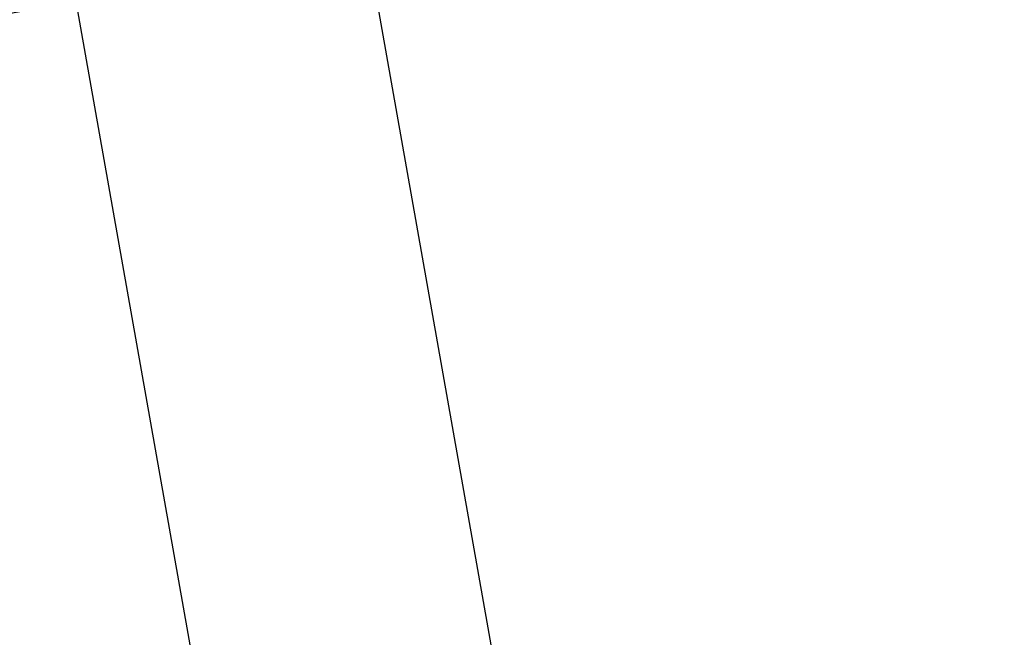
# Model space of a CAD drawing. Header units: millimetres. Extents: x -434100 to 9270898, y 0 to 249028.
# Drawn here: x 73287.346 to 73292.227, y 105968.895 to 105971.938 of the extents above; entities that cross this region are included whole.
import ezdxf
from ezdxf import colors
from ezdxf.entities.mleader import LeaderData, LeaderLine
from ezdxf.math import Vec2, Vec3

# ---------------------------------------------------------------- set-up
doc = ezdxf.new("R2010")
doc.units = ezdxf.units.MM
doc.header["$MEASUREMENT"] = 0
doc.layers.get('0').update_dxf_attribs({"color": 250, "lineweight": 9})
for name, color, linetype, lineweight in [('АР_Отметки', 250, 'Continuous', 15), ('АР_Размеры', 175, 'Continuous', 9), ('АР_Сущ Несущая стена', 216, 'Continuous', 30)]:
    doc.layers.add(name, color=color, linetype=linetype, lineweight=lineweight)
doc.styles.add('ISOCPEUR', font='isocpeur.TTF', dxfattribs={"width": 0.7})

# ---------------------------------------------------------------- blocks, each defined once
blk = doc.blocks.new('_DotSmall')
at = {"color": 0, "linetype": 'ByBlock', "const_width": 0.5}
blk.add_lwpolyline([(-0.0625, 0, 1), (0.0625, 0, 1)], format="xyb", close=True, dxfattribs=at)

msp = doc.modelspace()

# ---------------------------------------------------------------- linework, layer by layer
at = {"layer": 'АР_Размеры', "color": 5, "lineweight": 0, "ltscale": 100, "transparency": 33554687}
msp.add_lwpolyline([(73262.0245, 106061.9682), (73279.3018, 105964.4865), (73281.3427, 105964.8482), (73281.7378, 105965.4135), (73281.6527, 105965.8937), (73280.5722, 105965.7022), (73279.6998, 105970.6243), (73283.4214, 105971.2839), (73283.5977, 105971.6866), (73284.0217, 105971.3903), (73287.6232, 105972.0287), (73288.4956, 105967.1066), (73287.5352, 105966.9363), (73287.6203, 105966.4561), (73288.1856, 105966.061), (73290.1065, 105966.4015), (73289.0639, 105972.284)], dxfattribs=at)
msp.add_lwpolyline([(73262.0245, 106061.9682), (73279.3018, 105964.4865), (73281.3427, 105964.8482), (73281.7378, 105965.4135), (73281.6527, 105965.8937), (73280.5722, 105965.7022), (73279.6998, 105970.6243), (73283.4214, 105971.2839), (73283.5977, 105971.6866), (73284.0217, 105971.3903), (73287.6232, 105972.0287), (73288.4956, 105967.1066), (73287.5352, 105966.9363), (73287.6203, 105966.4561), (73288.1856, 105966.061), (73290.1065, 105966.4015), (73289.0639, 105972.284)], dxfattribs=at)
msp.add_lwpolyline([(73262.0245, 106061.9682), (73279.3018, 105964.4865), (73281.3427, 105964.8482), (73281.7378, 105965.4135), (73281.6527, 105965.8937), (73280.5722, 105965.7022), (73279.6998, 105970.6243), (73283.4214, 105971.2839), (73283.5977, 105971.6866), (73284.0217, 105971.3903), (73287.6232, 105972.0287), (73288.4956, 105967.1066), (73287.5352, 105966.9363), (73287.6203, 105966.4561), (73288.1856, 105966.061), (73290.1065, 105966.4015), (73289.0639, 105972.284)], dxfattribs=at)
msp.add_lwpolyline([(73262.0245, 106061.9682), (73279.3018, 105964.4865), (73281.3427, 105964.8482), (73281.7378, 105965.4135), (73281.6527, 105965.8937), (73280.5722, 105965.7022), (73279.6998, 105970.6243), (73283.4214, 105971.2839), (73283.5977, 105971.6866), (73284.0217, 105971.3903), (73287.6232, 105972.0287), (73288.4956, 105967.1066), (73287.5352, 105966.9363), (73287.6203, 105966.4561), (73288.1856, 105966.061), (73290.1065, 105966.4015), (73289.0639, 105972.284)], dxfattribs=at)
msp.add_lwpolyline([(73262.0245, 106061.9682), (73279.3018, 105964.4865), (73281.3427, 105964.8482), (73281.7378, 105965.4135), (73281.6527, 105965.8937), (73280.5722, 105965.7022), (73279.6998, 105970.6243), (73283.4214, 105971.2839), (73283.5977, 105971.6866), (73284.0217, 105971.3903), (73287.6232, 105972.0287), (73288.4956, 105967.1066), (73287.5352, 105966.9363), (73287.6203, 105966.4561), (73288.1856, 105966.061), (73290.1065, 105966.4015), (73289.0639, 105972.284)], dxfattribs=at)
msp.add_lwpolyline([(73262.0245, 106061.9682), (73279.3018, 105964.4865), (73281.3427, 105964.8482), (73281.7378, 105965.4135), (73281.6527, 105965.8937), (73280.5722, 105965.7022), (73279.6998, 105970.6243), (73283.4214, 105971.2839), (73283.5977, 105971.6866), (73284.0217, 105971.3903), (73287.6232, 105972.0287), (73288.4956, 105967.1066), (73287.5352, 105966.9363), (73287.6203, 105966.4561), (73288.1856, 105966.061), (73290.1065, 105966.4015), (73289.0639, 105972.284)], dxfattribs=at)
msp.add_lwpolyline([(73262.0245, 106061.9682), (73279.3018, 105964.4865), (73281.3427, 105964.8482), (73281.7378, 105965.4135), (73281.6527, 105965.8937), (73280.5722, 105965.7022), (73279.6998, 105970.6243), (73283.4214, 105971.2839), (73283.5977, 105971.6866), (73284.0217, 105971.3903), (73287.6232, 105972.0287), (73288.4956, 105967.1066), (73287.5352, 105966.9363), (73287.6203, 105966.4561), (73288.1856, 105966.061), (73290.1065, 105966.4015), (73289.0639, 105972.284)], dxfattribs=at)
msp.add_lwpolyline([(73262.0245, 106061.9682), (73279.3018, 105964.4865), (73281.3427, 105964.8482), (73281.7378, 105965.4135), (73281.6527, 105965.8937), (73280.5722, 105965.7022), (73279.6998, 105970.6243), (73283.4214, 105971.2839), (73283.5977, 105971.6866), (73284.0217, 105971.3903), (73287.6232, 105972.0287), (73288.4956, 105967.1066), (73287.5352, 105966.9363), (73287.6203, 105966.4561), (73288.1856, 105966.061), (73290.1065, 105966.4015), (73289.0639, 105972.284)], dxfattribs=at)
msp.add_lwpolyline([(73262.0245, 106061.9682), (73279.3018, 105964.4865), (73281.3427, 105964.8482), (73281.7378, 105965.4135), (73281.6527, 105965.8937), (73280.5722, 105965.7022), (73279.6998, 105970.6243), (73283.4214, 105971.2839), (73283.5977, 105971.6866), (73284.0217, 105971.3903), (73287.6232, 105972.0287), (73288.4956, 105967.1066), (73287.5352, 105966.9363), (73287.6203, 105966.4561), (73288.1856, 105966.061), (73290.1065, 105966.4015), (73289.0639, 105972.284)], dxfattribs=at)
msp.add_lwpolyline([(73262.0245, 106061.9682), (73279.3018, 105964.4865), (73281.3427, 105964.8482), (73281.7378, 105965.4135), (73281.6527, 105965.8937), (73280.5722, 105965.7022), (73279.6998, 105970.6243), (73283.4214, 105971.2839), (73283.5977, 105971.6866), (73284.0217, 105971.3903), (73287.6232, 105972.0287), (73288.4956, 105967.1066), (73287.5352, 105966.9363), (73287.6203, 105966.4561), (73288.1856, 105966.061), (73290.1065, 105966.4015), (73289.0639, 105972.284)], dxfattribs=at)
msp.add_lwpolyline([(73262.0245, 106061.9682), (73279.3018, 105964.4865), (73281.3427, 105964.8482), (73281.7378, 105965.4135), (73281.6527, 105965.8937), (73280.5722, 105965.7022), (73279.6998, 105970.6243), (73283.4214, 105971.2839), (73283.5977, 105971.6866), (73284.0217, 105971.3903), (73287.6232, 105972.0287), (73288.4956, 105967.1066), (73287.5352, 105966.9363), (73287.6203, 105966.4561), (73288.1856, 105966.061), (73290.1065, 105966.4015), (73289.0639, 105972.284)], dxfattribs=at)
msp.add_lwpolyline([(73262.0245, 106061.9682), (73279.3018, 105964.4865), (73281.3427, 105964.8482), (73281.7378, 105965.4135), (73281.6527, 105965.8937), (73280.5722, 105965.7022), (73279.6998, 105970.6243), (73283.4214, 105971.2839), (73283.5977, 105971.6866), (73284.0217, 105971.3903), (73287.6232, 105972.0287), (73288.4956, 105967.1066), (73287.5352, 105966.9363), (73287.6203, 105966.4561), (73288.1856, 105966.061), (73290.1065, 105966.4015), (73289.0639, 105972.284)], dxfattribs=at)
msp.add_lwpolyline([(73262.0245, 106061.9682), (73279.3018, 105964.4865), (73281.3427, 105964.8482), (73281.7378, 105965.4135), (73281.6527, 105965.8937), (73280.5722, 105965.7022), (73279.6998, 105970.6243), (73283.4214, 105971.2839), (73283.5977, 105971.6866), (73284.0217, 105971.3903), (73287.6232, 105972.0287), (73288.4956, 105967.1066), (73287.5352, 105966.9363), (73287.6203, 105966.4561), (73288.1856, 105966.061), (73290.1065, 105966.4015), (73289.0639, 105972.284)], dxfattribs=at)
msp.add_lwpolyline([(73262.0245, 106061.9682), (73279.3018, 105964.4865), (73281.3427, 105964.8482), (73281.7378, 105965.4135), (73281.6527, 105965.8937), (73280.5722, 105965.7022), (73279.6998, 105970.6243), (73283.4214, 105971.2839), (73283.5977, 105971.6866), (73284.0217, 105971.3903), (73287.6232, 105972.0287), (73288.4956, 105967.1066), (73287.5352, 105966.9363), (73287.6203, 105966.4561), (73288.1856, 105966.061), (73290.1065, 105966.4015), (73289.0639, 105972.284)], dxfattribs=at)
msp.add_lwpolyline([(73262.0245, 106061.9682), (73279.3018, 105964.4865), (73281.3427, 105964.8482), (73281.7378, 105965.4135), (73281.6527, 105965.8937), (73280.5722, 105965.7022), (73279.6998, 105970.6243), (73283.4214, 105971.2839), (73283.5977, 105971.6866), (73284.0217, 105971.3903), (73287.6232, 105972.0287), (73288.4956, 105967.1066), (73287.5352, 105966.9363), (73287.6203, 105966.4561), (73288.1856, 105966.061), (73290.1065, 105966.4015), (73289.0639, 105972.284)], dxfattribs=at)
msp.add_lwpolyline([(73262.0245, 106061.9682), (73279.3018, 105964.4865), (73281.3427, 105964.8482), (73281.7378, 105965.4135), (73281.6527, 105965.8937), (73280.5722, 105965.7022), (73279.6998, 105970.6243), (73283.4214, 105971.2839), (73283.5977, 105971.6866), (73284.0217, 105971.3903), (73287.6232, 105972.0287), (73288.4956, 105967.1066), (73287.5352, 105966.9363), (73287.6203, 105966.4561), (73288.1856, 105966.061), (73290.1065, 105966.4015), (73289.0639, 105972.284)], dxfattribs=at)
msp.add_lwpolyline([(73262.0245, 106061.9682), (73279.3018, 105964.4865), (73281.3427, 105964.8482), (73281.7378, 105965.4135), (73281.6527, 105965.8937), (73280.5722, 105965.7022), (73279.6998, 105970.6243), (73283.4214, 105971.2839), (73283.5977, 105971.6866), (73284.0217, 105971.3903), (73287.6232, 105972.0287), (73288.4956, 105967.1066), (73287.5352, 105966.9363), (73287.6203, 105966.4561), (73288.1856, 105966.061), (73290.1065, 105966.4015), (73289.0639, 105972.284)], dxfattribs=at)
msp.add_lwpolyline([(73262.0245, 106061.9682), (73279.3018, 105964.4865), (73281.3427, 105964.8482), (73281.7378, 105965.4135), (73281.6527, 105965.8937), (73280.5722, 105965.7022), (73279.6998, 105970.6243), (73283.4214, 105971.2839), (73283.5977, 105971.6866), (73284.0217, 105971.3903), (73287.6232, 105972.0287), (73288.4956, 105967.1066), (73287.5352, 105966.9363), (73287.6203, 105966.4561), (73288.1856, 105966.061), (73290.1065, 105966.4015), (73289.0639, 105972.284)], dxfattribs=at)
msp.add_lwpolyline([(73262.0245, 106061.9682), (73279.3018, 105964.4865), (73281.3427, 105964.8482), (73281.7378, 105965.4135), (73281.6527, 105965.8937), (73280.5722, 105965.7022), (73279.6998, 105970.6243), (73283.4214, 105971.2839), (73283.5977, 105971.6866), (73284.0217, 105971.3903), (73287.6232, 105972.0287), (73288.4956, 105967.1066), (73287.5352, 105966.9363), (73287.6203, 105966.4561), (73288.1856, 105966.061), (73290.1065, 105966.4015), (73289.0639, 105972.284)], dxfattribs=at)
msp.add_lwpolyline([(73262.0245, 106061.9682), (73279.3018, 105964.4865), (73281.3427, 105964.8482), (73281.7378, 105965.4135), (73281.6527, 105965.8937), (73280.5722, 105965.7022), (73279.6998, 105970.6243), (73283.4214, 105971.2839), (73283.5977, 105971.6866), (73284.0217, 105971.3903), (73287.6232, 105972.0287), (73288.4956, 105967.1066), (73287.5352, 105966.9363), (73287.6203, 105966.4561), (73288.1856, 105966.061), (73290.1065, 105966.4015), (73289.0639, 105972.284)], dxfattribs=at)
msp.add_lwpolyline([(73262.0245, 106061.9682), (73279.3018, 105964.4865), (73281.3427, 105964.8482), (73281.7378, 105965.4135), (73281.6527, 105965.8937), (73280.5722, 105965.7022), (73279.6998, 105970.6243), (73283.4214, 105971.2839), (73283.5977, 105971.6866), (73284.0217, 105971.3903), (73287.6232, 105972.0287), (73288.4956, 105967.1066), (73287.5352, 105966.9363), (73287.6203, 105966.4561), (73288.1856, 105966.061), (73290.1065, 105966.4015), (73289.0639, 105972.284)], dxfattribs=at)
msp.add_lwpolyline([(73262.0245, 106061.9682), (73279.3018, 105964.4865), (73281.3427, 105964.8482), (73281.7378, 105965.4135), (73281.6527, 105965.8937), (73280.5722, 105965.7022), (73279.6998, 105970.6243), (73283.4214, 105971.2839), (73283.5977, 105971.6866), (73284.0217, 105971.3903), (73287.6232, 105972.0287), (73288.4956, 105967.1066), (73287.5352, 105966.9363), (73287.6203, 105966.4561), (73288.1856, 105966.061), (73290.1065, 105966.4015), (73289.0639, 105972.284)], dxfattribs=at)
msp.add_lwpolyline([(73262.0245, 106061.9682), (73279.3018, 105964.4865), (73281.3427, 105964.8482), (73281.7378, 105965.4135), (73281.6527, 105965.8937), (73280.5722, 105965.7022), (73279.6998, 105970.6243), (73283.4214, 105971.2839), (73283.5977, 105971.6866), (73284.0217, 105971.3903), (73287.6232, 105972.0287), (73288.4956, 105967.1066), (73287.5352, 105966.9363), (73287.6203, 105966.4561), (73288.1856, 105966.061), (73290.1065, 105966.4015), (73289.0639, 105972.284)], dxfattribs=at)
msp.add_lwpolyline([(73262.0245, 106061.9682), (73279.3018, 105964.4865), (73281.3427, 105964.8482), (73281.7378, 105965.4135), (73281.6527, 105965.8937), (73280.5722, 105965.7022), (73279.6998, 105970.6243), (73283.4214, 105971.2839), (73283.5977, 105971.6866), (73284.0217, 105971.3903), (73287.6232, 105972.0287), (73288.4956, 105967.1066), (73287.5352, 105966.9363), (73287.6203, 105966.4561), (73288.1856, 105966.061), (73290.1065, 105966.4015), (73289.0639, 105972.284)], dxfattribs=at)
msp.add_lwpolyline([(73262.0245, 106061.9682), (73279.3018, 105964.4865), (73281.3427, 105964.8482), (73281.7378, 105965.4135), (73281.6527, 105965.8937), (73280.5722, 105965.7022), (73279.6998, 105970.6243), (73283.4214, 105971.2839), (73283.5977, 105971.6866), (73284.0217, 105971.3903), (73287.6232, 105972.0287), (73288.4956, 105967.1066), (73287.5352, 105966.9363), (73287.6203, 105966.4561), (73288.1856, 105966.061), (73290.1065, 105966.4015), (73289.0639, 105972.284)], dxfattribs=at)
msp.add_lwpolyline([(73262.0245, 106061.9682), (73279.3018, 105964.4865), (73281.3427, 105964.8482), (73281.7378, 105965.4135), (73281.6527, 105965.8937), (73280.5722, 105965.7022), (73279.6998, 105970.6243), (73283.4214, 105971.2839), (73283.5977, 105971.6866), (73284.0217, 105971.3903), (73287.6232, 105972.0287), (73288.4956, 105967.1066), (73287.5352, 105966.9363), (73287.6203, 105966.4561), (73288.1856, 105966.061), (73290.1065, 105966.4015), (73289.0639, 105972.284)], dxfattribs=at)
msp.add_lwpolyline([(73262.0245, 106061.9682), (73279.3018, 105964.4865), (73281.3427, 105964.8482), (73281.7378, 105965.4135), (73281.6527, 105965.8937), (73280.5722, 105965.7022), (73279.6998, 105970.6243), (73283.4214, 105971.2839), (73283.5977, 105971.6866), (73284.0217, 105971.3903), (73287.6232, 105972.0287), (73288.4956, 105967.1066), (73287.5352, 105966.9363), (73287.6203, 105966.4561), (73288.1856, 105966.061), (73290.1065, 105966.4015), (73289.0639, 105972.284)], dxfattribs=at)
msp.add_lwpolyline([(73262.0245, 106061.9682), (73279.3018, 105964.4865), (73281.3427, 105964.8482), (73281.7378, 105965.4135), (73281.6527, 105965.8937), (73280.5722, 105965.7022), (73279.6998, 105970.6243), (73283.4214, 105971.2839), (73283.5977, 105971.6866), (73284.0217, 105971.3903), (73287.6232, 105972.0287), (73288.4956, 105967.1066), (73287.5352, 105966.9363), (73287.6203, 105966.4561), (73288.1856, 105966.061), (73290.1065, 105966.4015), (73289.0639, 105972.284)], dxfattribs=at)
msp.add_lwpolyline([(73262.0245, 106061.9682), (73279.3018, 105964.4865), (73281.3427, 105964.8482), (73281.7378, 105965.4135), (73281.6527, 105965.8937), (73280.5722, 105965.7022), (73279.6998, 105970.6243), (73283.4214, 105971.2839), (73283.5977, 105971.6866), (73284.0217, 105971.3903), (73287.6232, 105972.0287), (73288.4956, 105967.1066), (73287.5352, 105966.9363), (73287.6203, 105966.4561), (73288.1856, 105966.061), (73290.1065, 105966.4015), (73289.0639, 105972.284)], dxfattribs=at)
msp.add_lwpolyline([(73262.0245, 106061.9682), (73279.3018, 105964.4865), (73281.3427, 105964.8482), (73281.7378, 105965.4135), (73281.6527, 105965.8937), (73280.5722, 105965.7022), (73279.6998, 105970.6243), (73283.4214, 105971.2839), (73283.5977, 105971.6866), (73284.0217, 105971.3903), (73287.6232, 105972.0287), (73288.4956, 105967.1066), (73287.5352, 105966.9363), (73287.6203, 105966.4561), (73288.1856, 105966.061), (73290.1065, 105966.4015), (73289.0639, 105972.284)], dxfattribs=at)
msp.add_lwpolyline([(73262.0245, 106061.9682), (73279.3018, 105964.4865), (73281.3427, 105964.8482), (73281.7378, 105965.4135), (73281.6527, 105965.8937), (73280.5722, 105965.7022), (73279.6998, 105970.6243), (73283.4214, 105971.2839), (73283.5977, 105971.6866), (73284.0217, 105971.3903), (73287.6232, 105972.0287), (73288.4956, 105967.1066), (73287.5352, 105966.9363), (73287.6203, 105966.4561), (73288.1856, 105966.061), (73290.1065, 105966.4015), (73289.0639, 105972.284)], dxfattribs=at)
msp.add_lwpolyline([(73262.0245, 106061.9682), (73279.3018, 105964.4865), (73281.3427, 105964.8482), (73281.7378, 105965.4135), (73281.6527, 105965.8937), (73280.5722, 105965.7022), (73279.6998, 105970.6243), (73283.4214, 105971.2839), (73283.5977, 105971.6866), (73284.0217, 105971.3903), (73287.6232, 105972.0287), (73288.4956, 105967.1066), (73287.5352, 105966.9363), (73287.6203, 105966.4561), (73288.1856, 105966.061), (73290.1065, 105966.4015), (73289.0639, 105972.284)], dxfattribs=at)
msp.add_lwpolyline([(73262.0245, 106061.9682), (73279.3018, 105964.4865), (73281.3427, 105964.8482), (73281.7378, 105965.4135), (73281.6527, 105965.8937), (73280.5722, 105965.7022), (73279.6998, 105970.6243), (73283.4214, 105971.2839), (73283.5977, 105971.6866), (73284.0217, 105971.3903), (73287.6232, 105972.0287), (73288.4956, 105967.1066), (73287.5352, 105966.9363), (73287.6203, 105966.4561), (73288.1856, 105966.061), (73290.1065, 105966.4015), (73289.0639, 105972.284)], dxfattribs=at)
msp.add_lwpolyline([(73262.0245, 106061.9682), (73279.3018, 105964.4865), (73281.3427, 105964.8482), (73281.7378, 105965.4135), (73281.6527, 105965.8937), (73280.5722, 105965.7022), (73279.6998, 105970.6243), (73283.4214, 105971.2839), (73283.5977, 105971.6866), (73284.0217, 105971.3903), (73287.6232, 105972.0287), (73288.4956, 105967.1066), (73287.5352, 105966.9363), (73287.6203, 105966.4561), (73288.1856, 105966.061), (73290.1065, 105966.4015), (73289.0639, 105972.284)], dxfattribs=at)
msp.add_lwpolyline([(73262.0245, 106061.9682), (73279.3018, 105964.4865), (73281.3427, 105964.8482), (73281.7378, 105965.4135), (73281.6527, 105965.8937), (73280.5722, 105965.7022), (73279.6998, 105970.6243), (73283.4214, 105971.2839), (73283.5977, 105971.6866), (73284.0217, 105971.3903), (73287.6232, 105972.0287), (73288.4956, 105967.1066), (73287.5352, 105966.9363), (73287.6203, 105966.4561), (73288.1856, 105966.061), (73290.1065, 105966.4015), (73289.0639, 105972.284)], dxfattribs=at)
msp.add_lwpolyline([(73262.0245, 106061.9682), (73279.3018, 105964.4865), (73281.3427, 105964.8482), (73281.7378, 105965.4135), (73281.6527, 105965.8937), (73280.5722, 105965.7022), (73279.6998, 105970.6243), (73283.4214, 105971.2839), (73283.5977, 105971.6866), (73284.0217, 105971.3903), (73287.6232, 105972.0287), (73288.4956, 105967.1066), (73287.5352, 105966.9363), (73287.6203, 105966.4561), (73288.1856, 105966.061), (73290.1065, 105966.4015), (73289.0639, 105972.284)], dxfattribs=at)
msp.add_lwpolyline([(73262.0245, 106061.9682), (73279.3018, 105964.4865), (73281.3427, 105964.8482), (73281.7378, 105965.4135), (73281.6527, 105965.8937), (73280.5722, 105965.7022), (73279.6998, 105970.6243), (73283.4214, 105971.2839), (73283.5977, 105971.6866), (73284.0217, 105971.3903), (73287.6232, 105972.0287), (73288.4956, 105967.1066), (73287.5352, 105966.9363), (73287.6203, 105966.4561), (73288.1856, 105966.061), (73290.1065, 105966.4015), (73289.0639, 105972.284)], dxfattribs=at)
msp.add_lwpolyline([(73262.0245, 106061.9682), (73279.3018, 105964.4865), (73281.3427, 105964.8482), (73281.7378, 105965.4135), (73281.6527, 105965.8937), (73280.5722, 105965.7022), (73279.6998, 105970.6243), (73283.4214, 105971.2839), (73283.5977, 105971.6866), (73284.0217, 105971.3903), (73287.6232, 105972.0287), (73288.4956, 105967.1066), (73287.5352, 105966.9363), (73287.6203, 105966.4561), (73288.1856, 105966.061), (73290.1065, 105966.4015), (73289.0639, 105972.284)], dxfattribs=at)
msp.add_lwpolyline([(73262.0245, 106061.9682), (73279.3018, 105964.4865), (73281.3427, 105964.8482), (73281.7378, 105965.4135), (73281.6527, 105965.8937), (73280.5722, 105965.7022), (73279.6998, 105970.6243), (73283.4214, 105971.2839), (73283.5977, 105971.6866), (73284.0217, 105971.3903), (73287.6232, 105972.0287), (73288.4956, 105967.1066), (73287.5352, 105966.9363), (73287.6203, 105966.4561), (73288.1856, 105966.061), (73290.1065, 105966.4015), (73289.0639, 105972.284)], dxfattribs=at)
msp.add_lwpolyline([(73262.0245, 106061.9682), (73279.3018, 105964.4865), (73281.3427, 105964.8482), (73281.7378, 105965.4135), (73281.6527, 105965.8937), (73280.5722, 105965.7022), (73279.6998, 105970.6243), (73283.4214, 105971.2839), (73283.5977, 105971.6866), (73284.0217, 105971.3903), (73287.6232, 105972.0287), (73288.4956, 105967.1066), (73287.5352, 105966.9363), (73287.6203, 105966.4561), (73288.1856, 105966.061), (73290.1065, 105966.4015), (73289.0639, 105972.284)], dxfattribs=at)
msp.add_lwpolyline([(73262.0245, 106061.9682), (73279.3018, 105964.4865), (73281.3427, 105964.8482), (73281.7378, 105965.4135), (73281.6527, 105965.8937), (73280.5722, 105965.7022), (73279.6998, 105970.6243), (73283.4214, 105971.2839), (73283.5977, 105971.6866), (73284.0217, 105971.3903), (73287.6232, 105972.0287), (73288.4956, 105967.1066), (73287.5352, 105966.9363), (73287.6203, 105966.4561), (73288.1856, 105966.061), (73290.1065, 105966.4015), (73289.0639, 105972.284)], dxfattribs=at)
msp.add_lwpolyline([(73262.0245, 106061.9682), (73279.3018, 105964.4865), (73281.3427, 105964.8482), (73281.7378, 105965.4135), (73281.6527, 105965.8937), (73280.5722, 105965.7022), (73279.6998, 105970.6243), (73283.4214, 105971.2839), (73283.5977, 105971.6866), (73284.0217, 105971.3903), (73287.6232, 105972.0287), (73288.4956, 105967.1066), (73287.5352, 105966.9363), (73287.6203, 105966.4561), (73288.1856, 105966.061), (73290.1065, 105966.4015), (73289.0639, 105972.284)], dxfattribs=at)
msp.add_lwpolyline([(73262.0245, 106061.9682), (73279.3018, 105964.4865), (73281.3427, 105964.8482), (73281.7378, 105965.4135), (73281.6527, 105965.8937), (73280.5722, 105965.7022), (73279.6998, 105970.6243), (73283.4214, 105971.2839), (73283.5977, 105971.6866), (73284.0217, 105971.3903), (73287.6232, 105972.0287), (73288.4956, 105967.1066), (73287.5352, 105966.9363), (73287.6203, 105966.4561), (73288.1856, 105966.061), (73290.1065, 105966.4015), (73289.0639, 105972.284)], dxfattribs=at)
msp.add_lwpolyline([(73262.0245, 106061.9682), (73279.3018, 105964.4865), (73281.3427, 105964.8482), (73281.7378, 105965.4135), (73281.6527, 105965.8937), (73280.5722, 105965.7022), (73279.6998, 105970.6243), (73283.4214, 105971.2839), (73283.5977, 105971.6866), (73284.0217, 105971.3903), (73287.6232, 105972.0287), (73288.4956, 105967.1066), (73287.5352, 105966.9363), (73287.6203, 105966.4561), (73288.1856, 105966.061), (73290.1065, 105966.4015), (73289.0639, 105972.284)], dxfattribs=at)
msp.add_lwpolyline([(73262.0245, 106061.9682), (73279.3018, 105964.4865), (73281.3427, 105964.8482), (73281.7378, 105965.4135), (73281.6527, 105965.8937), (73280.5722, 105965.7022), (73279.6998, 105970.6243), (73283.4214, 105971.2839), (73283.5977, 105971.6866), (73284.0217, 105971.3903), (73287.6232, 105972.0287), (73288.4956, 105967.1066), (73287.5352, 105966.9363), (73287.6203, 105966.4561), (73288.1856, 105966.061), (73290.1065, 105966.4015), (73289.0639, 105972.284)], dxfattribs=at)
msp.add_lwpolyline([(73262.0245, 106061.9682), (73279.3018, 105964.4865), (73281.3427, 105964.8482), (73281.7378, 105965.4135), (73281.6527, 105965.8937), (73280.5722, 105965.7022), (73279.6998, 105970.6243), (73283.4214, 105971.2839), (73283.5977, 105971.6866), (73284.0217, 105971.3903), (73287.6232, 105972.0287), (73288.4956, 105967.1066), (73287.5352, 105966.9363), (73287.6203, 105966.4561), (73288.1856, 105966.061), (73290.1065, 105966.4015), (73289.0639, 105972.284)], dxfattribs=at)
msp.add_lwpolyline([(73262.0245, 106061.9682), (73279.3018, 105964.4865), (73281.3427, 105964.8482), (73281.7378, 105965.4135), (73281.6527, 105965.8937), (73280.5722, 105965.7022), (73279.6998, 105970.6243), (73283.4214, 105971.2839), (73283.5977, 105971.6866), (73284.0217, 105971.3903), (73287.6232, 105972.0287), (73288.4956, 105967.1066), (73287.5352, 105966.9363), (73287.6203, 105966.4561), (73288.1856, 105966.061), (73290.1065, 105966.4015), (73289.0639, 105972.284)], dxfattribs=at)
msp.add_lwpolyline([(73262.0245, 106061.9682), (73279.3018, 105964.4865), (73281.3427, 105964.8482), (73281.7378, 105965.4135), (73281.6527, 105965.8937), (73280.5722, 105965.7022), (73279.6998, 105970.6243), (73283.4214, 105971.2839), (73283.5977, 105971.6866), (73284.0217, 105971.3903), (73287.6232, 105972.0287), (73288.4956, 105967.1066), (73287.5352, 105966.9363), (73287.6203, 105966.4561), (73288.1856, 105966.061), (73290.1065, 105966.4015), (73289.0639, 105972.284)], dxfattribs=at)
msp.add_lwpolyline([(73262.0245, 106061.9682), (73279.3018, 105964.4865), (73281.3427, 105964.8482), (73281.7378, 105965.4135), (73281.6527, 105965.8937), (73280.5722, 105965.7022), (73279.6998, 105970.6243), (73283.4214, 105971.2839), (73283.5977, 105971.6866), (73284.0217, 105971.3903), (73287.6232, 105972.0287), (73288.4956, 105967.1066), (73287.5352, 105966.9363), (73287.6203, 105966.4561), (73288.1856, 105966.061), (73290.1065, 105966.4015), (73289.0639, 105972.284)], dxfattribs=at)
msp.add_lwpolyline([(73262.0245, 106061.9682), (73279.3018, 105964.4865), (73281.3427, 105964.8482), (73281.7378, 105965.4135), (73281.6527, 105965.8937), (73280.5722, 105965.7022), (73279.6998, 105970.6243), (73283.4214, 105971.2839), (73283.5977, 105971.6866), (73284.0217, 105971.3903), (73287.6232, 105972.0287), (73288.4956, 105967.1066), (73287.5352, 105966.9363), (73287.6203, 105966.4561), (73288.1856, 105966.061), (73290.1065, 105966.4015), (73289.0639, 105972.284)], dxfattribs=at)
msp.add_lwpolyline([(73262.0245, 106061.9682), (73279.3018, 105964.4865), (73281.3427, 105964.8482), (73281.7378, 105965.4135), (73281.6527, 105965.8937), (73280.5722, 105965.7022), (73279.6998, 105970.6243), (73283.4214, 105971.2839), (73283.5977, 105971.6866), (73284.0217, 105971.3903), (73287.6232, 105972.0287), (73288.4956, 105967.1066), (73287.5352, 105966.9363), (73287.6203, 105966.4561), (73288.1856, 105966.061), (73290.1065, 105966.4015), (73289.0639, 105972.284)], dxfattribs=at)
msp.add_lwpolyline([(73262.0245, 106061.9682), (73279.3018, 105964.4865), (73281.3427, 105964.8482), (73281.7378, 105965.4135), (73281.6527, 105965.8937), (73280.5722, 105965.7022), (73279.6998, 105970.6243), (73283.4214, 105971.2839), (73283.5977, 105971.6866), (73284.0217, 105971.3903), (73287.6232, 105972.0287), (73288.4956, 105967.1066), (73287.5352, 105966.9363), (73287.6203, 105966.4561), (73288.1856, 105966.061), (73290.1065, 105966.4015), (73289.0639, 105972.284)], dxfattribs=at)
msp.add_lwpolyline([(73262.0245, 106061.9682), (73279.3018, 105964.4865), (73281.3427, 105964.8482), (73281.7378, 105965.4135), (73281.6527, 105965.8937), (73280.5722, 105965.7022), (73279.6998, 105970.6243), (73283.4214, 105971.2839), (73283.5977, 105971.6866), (73284.0217, 105971.3903), (73287.6232, 105972.0287), (73288.4956, 105967.1066), (73287.5352, 105966.9363), (73287.6203, 105966.4561), (73288.1856, 105966.061), (73290.1065, 105966.4015), (73289.0639, 105972.284)], dxfattribs=at)
msp.add_lwpolyline([(73262.0245, 106061.9682), (73279.3018, 105964.4865), (73281.3427, 105964.8482), (73281.7378, 105965.4135), (73281.6527, 105965.8937), (73280.5722, 105965.7022), (73279.6998, 105970.6243), (73283.4214, 105971.2839), (73283.5977, 105971.6866), (73284.0217, 105971.3903), (73287.6232, 105972.0287), (73288.4956, 105967.1066), (73287.5352, 105966.9363), (73287.6203, 105966.4561), (73288.1856, 105966.061), (73290.1065, 105966.4015), (73289.0639, 105972.284)], dxfattribs=at)
msp.add_lwpolyline([(73262.0245, 106061.9682), (73279.3018, 105964.4865), (73281.3427, 105964.8482), (73281.7378, 105965.4135), (73281.6527, 105965.8937), (73280.5722, 105965.7022), (73279.6998, 105970.6243), (73283.4214, 105971.2839), (73283.5977, 105971.6866), (73284.0217, 105971.3903), (73287.6232, 105972.0287), (73288.4956, 105967.1066), (73287.5352, 105966.9363), (73287.6203, 105966.4561), (73288.1856, 105966.061), (73290.1065, 105966.4015), (73289.0639, 105972.284)], dxfattribs=at)
msp.add_lwpolyline([(73262.0245, 106061.9682), (73279.3018, 105964.4865), (73281.3427, 105964.8482), (73281.7378, 105965.4135), (73281.6527, 105965.8937), (73280.5722, 105965.7022), (73279.6998, 105970.6243), (73283.4214, 105971.2839), (73283.5977, 105971.6866), (73284.0217, 105971.3903), (73287.6232, 105972.0287), (73288.4956, 105967.1066), (73287.5352, 105966.9363), (73287.6203, 105966.4561), (73288.1856, 105966.061), (73290.1065, 105966.4015), (73289.0639, 105972.284)], dxfattribs=at)
msp.add_lwpolyline([(73262.0245, 106061.9682), (73279.3018, 105964.4865), (73281.3427, 105964.8482), (73281.7378, 105965.4135), (73281.6527, 105965.8937), (73280.5722, 105965.7022), (73279.6998, 105970.6243), (73283.4214, 105971.2839), (73283.5977, 105971.6866), (73284.0217, 105971.3903), (73287.6232, 105972.0287), (73288.4956, 105967.1066), (73287.5352, 105966.9363), (73287.6203, 105966.4561), (73288.1856, 105966.061), (73290.1065, 105966.4015), (73289.0639, 105972.284)], dxfattribs=at)
msp.add_lwpolyline([(73262.0245, 106061.9682), (73279.3018, 105964.4865), (73281.3427, 105964.8482), (73281.7378, 105965.4135), (73281.6527, 105965.8937), (73280.5722, 105965.7022), (73279.6998, 105970.6243), (73283.4214, 105971.2839), (73283.5977, 105971.6866), (73284.0217, 105971.3903), (73287.6232, 105972.0287), (73288.4956, 105967.1066), (73287.5352, 105966.9363), (73287.6203, 105966.4561), (73288.1856, 105966.061), (73290.1065, 105966.4015), (73289.0639, 105972.284)], dxfattribs=at)
msp.add_lwpolyline([(73262.0245, 106061.9682), (73279.3018, 105964.4865), (73281.3427, 105964.8482), (73281.7378, 105965.4135), (73281.6527, 105965.8937), (73280.5722, 105965.7022), (73279.6998, 105970.6243), (73283.4214, 105971.2839), (73283.5977, 105971.6866), (73284.0217, 105971.3903), (73287.6232, 105972.0287), (73288.4956, 105967.1066), (73287.5352, 105966.9363), (73287.6203, 105966.4561), (73288.1856, 105966.061), (73290.1065, 105966.4015), (73289.0639, 105972.284)], dxfattribs=at)
msp.add_lwpolyline([(73262.0245, 106061.9682), (73279.3018, 105964.4865), (73281.3427, 105964.8482), (73281.7378, 105965.4135), (73281.6527, 105965.8937), (73280.5722, 105965.7022), (73279.6998, 105970.6243), (73283.4214, 105971.2839), (73283.5977, 105971.6866), (73284.0217, 105971.3903), (73287.6232, 105972.0287), (73288.4956, 105967.1066), (73287.5352, 105966.9363), (73287.6203, 105966.4561), (73288.1856, 105966.061), (73290.1065, 105966.4015), (73289.0639, 105972.284)], dxfattribs=at)
msp.add_lwpolyline([(73262.0245, 106061.9682), (73279.3018, 105964.4865), (73281.3427, 105964.8482), (73281.7378, 105965.4135), (73281.6527, 105965.8937), (73280.5722, 105965.7022), (73279.6998, 105970.6243), (73283.4214, 105971.2839), (73283.5977, 105971.6866), (73284.0217, 105971.3903), (73287.6232, 105972.0287), (73288.4956, 105967.1066), (73287.5352, 105966.9363), (73287.6203, 105966.4561), (73288.1856, 105966.061), (73290.1065, 105966.4015), (73289.0639, 105972.284)], dxfattribs=at)
msp.add_lwpolyline([(73262.0245, 106061.9682), (73279.3018, 105964.4865), (73281.3427, 105964.8482), (73281.7378, 105965.4135), (73281.6527, 105965.8937), (73280.5722, 105965.7022), (73279.6998, 105970.6243), (73283.4214, 105971.2839), (73283.5977, 105971.6866), (73284.0217, 105971.3903), (73287.6232, 105972.0287), (73288.4956, 105967.1066), (73287.5352, 105966.9363), (73287.6203, 105966.4561), (73288.1856, 105966.061), (73290.1065, 105966.4015), (73289.0639, 105972.284)], dxfattribs=at)
msp.add_lwpolyline([(73262.0245, 106061.9682), (73279.3018, 105964.4865), (73281.3427, 105964.8482), (73281.7378, 105965.4135), (73281.6527, 105965.8937), (73280.5722, 105965.7022), (73279.6998, 105970.6243), (73283.4214, 105971.2839), (73283.5977, 105971.6866), (73284.0217, 105971.3903), (73287.6232, 105972.0287), (73288.4956, 105967.1066), (73287.5352, 105966.9363), (73287.6203, 105966.4561), (73288.1856, 105966.061), (73290.1065, 105966.4015), (73289.0639, 105972.284)], dxfattribs=at)
msp.add_lwpolyline([(73262.0245, 106061.9682), (73279.3018, 105964.4865), (73281.3427, 105964.8482), (73281.7378, 105965.4135), (73281.6527, 105965.8937), (73280.5722, 105965.7022), (73279.6998, 105970.6243), (73283.4214, 105971.2839), (73283.5977, 105971.6866), (73284.0217, 105971.3903), (73287.6232, 105972.0287), (73288.4956, 105967.1066), (73287.5352, 105966.9363), (73287.6203, 105966.4561), (73288.1856, 105966.061), (73290.1065, 105966.4015), (73289.0639, 105972.284)], dxfattribs=at)
msp.add_lwpolyline([(73262.0245, 106061.9682), (73279.3018, 105964.4865), (73281.3427, 105964.8482), (73281.7378, 105965.4135), (73281.6527, 105965.8937), (73280.5722, 105965.7022), (73279.6998, 105970.6243), (73283.4214, 105971.2839), (73283.5977, 105971.6866), (73284.0217, 105971.3903), (73287.6232, 105972.0287), (73288.4956, 105967.1066), (73287.5352, 105966.9363), (73287.6203, 105966.4561), (73288.1856, 105966.061), (73290.1065, 105966.4015), (73289.0639, 105972.284)], dxfattribs=at)
msp.add_lwpolyline([(73262.0245, 106061.9682), (73279.3018, 105964.4865), (73281.3427, 105964.8482), (73281.7378, 105965.4135), (73281.6527, 105965.8937), (73280.5722, 105965.7022), (73279.6998, 105970.6243), (73283.4214, 105971.2839), (73283.5977, 105971.6866), (73284.0217, 105971.3903), (73287.6232, 105972.0287), (73288.4956, 105967.1066), (73287.5352, 105966.9363), (73287.6203, 105966.4561), (73288.1856, 105966.061), (73290.1065, 105966.4015), (73289.0639, 105972.284)], dxfattribs=at)
msp.add_lwpolyline([(73262.0245, 106061.9682), (73279.3018, 105964.4865), (73281.3427, 105964.8482), (73281.7378, 105965.4135), (73281.6527, 105965.8937), (73280.5722, 105965.7022), (73279.6998, 105970.6243), (73283.4214, 105971.2839), (73283.5977, 105971.6866), (73284.0217, 105971.3903), (73287.6232, 105972.0287), (73288.4956, 105967.1066), (73287.5352, 105966.9363), (73287.6203, 105966.4561), (73288.1856, 105966.061), (73290.1065, 105966.4015), (73289.0639, 105972.284)], dxfattribs=at)
msp.add_lwpolyline([(73262.0245, 106061.9682), (73279.3018, 105964.4865), (73281.3427, 105964.8482), (73281.7378, 105965.4135), (73281.6527, 105965.8937), (73280.5722, 105965.7022), (73279.6998, 105970.6243), (73283.4214, 105971.2839), (73283.5977, 105971.6866), (73284.0217, 105971.3903), (73287.6232, 105972.0287), (73288.4956, 105967.1066), (73287.5352, 105966.9363), (73287.6203, 105966.4561), (73288.1856, 105966.061), (73290.1065, 105966.4015), (73289.0639, 105972.284)], dxfattribs=at)
msp.add_lwpolyline([(73262.0245, 106061.9682), (73279.3018, 105964.4865), (73281.3427, 105964.8482), (73281.7378, 105965.4135), (73281.6527, 105965.8937), (73280.5722, 105965.7022), (73279.6998, 105970.6243), (73283.4214, 105971.2839), (73283.5977, 105971.6866), (73284.0217, 105971.3903), (73287.6232, 105972.0287), (73288.4956, 105967.1066), (73287.5352, 105966.9363), (73287.6203, 105966.4561), (73288.1856, 105966.061), (73290.1065, 105966.4015), (73289.0639, 105972.284)], dxfattribs=at)
msp.add_lwpolyline([(73262.0245, 106061.9682), (73279.3018, 105964.4865), (73281.3427, 105964.8482), (73281.7378, 105965.4135), (73281.6527, 105965.8937), (73280.5722, 105965.7022), (73279.6998, 105970.6243), (73283.4214, 105971.2839), (73283.5977, 105971.6866), (73284.0217, 105971.3903), (73287.6232, 105972.0287), (73288.4956, 105967.1066), (73287.5352, 105966.9363), (73287.6203, 105966.4561), (73288.1856, 105966.061), (73290.1065, 105966.4015), (73289.0639, 105972.284)], dxfattribs=at)
msp.add_lwpolyline([(73262.0245, 106061.9682), (73279.3018, 105964.4865), (73281.3427, 105964.8482), (73281.7378, 105965.4135), (73281.6527, 105965.8937), (73280.5722, 105965.7022), (73279.6998, 105970.6243), (73283.4214, 105971.2839), (73283.5977, 105971.6866), (73284.0217, 105971.3903), (73287.6232, 105972.0287), (73288.4956, 105967.1066), (73287.5352, 105966.9363), (73287.6203, 105966.4561), (73288.1856, 105966.061), (73290.1065, 105966.4015), (73289.0639, 105972.284)], dxfattribs=at)
msp.add_lwpolyline([(73262.0245, 106061.9682), (73279.3018, 105964.4865), (73281.3427, 105964.8482), (73281.7378, 105965.4135), (73281.6527, 105965.8937), (73280.5722, 105965.7022), (73279.6998, 105970.6243), (73283.4214, 105971.2839), (73283.5977, 105971.6866), (73284.0217, 105971.3903), (73287.6232, 105972.0287), (73288.4956, 105967.1066), (73287.5352, 105966.9363), (73287.6203, 105966.4561), (73288.1856, 105966.061), (73290.1065, 105966.4015), (73289.0639, 105972.284)], dxfattribs=at)
msp.add_lwpolyline([(73262.0245, 106061.9682), (73279.3018, 105964.4865), (73281.3427, 105964.8482), (73281.7378, 105965.4135), (73281.6527, 105965.8937), (73280.5722, 105965.7022), (73279.6998, 105970.6243), (73283.4214, 105971.2839), (73283.5977, 105971.6866), (73284.0217, 105971.3903), (73287.6232, 105972.0287), (73288.4956, 105967.1066), (73287.5352, 105966.9363), (73287.6203, 105966.4561), (73288.1856, 105966.061), (73290.1065, 105966.4015), (73289.0639, 105972.284)], dxfattribs=at)
msp.add_lwpolyline([(73262.0245, 106061.9682), (73279.3018, 105964.4865), (73281.3427, 105964.8482), (73281.7378, 105965.4135), (73281.6527, 105965.8937), (73280.5722, 105965.7022), (73279.6998, 105970.6243), (73283.4214, 105971.2839), (73283.5977, 105971.6866), (73284.0217, 105971.3903), (73287.6232, 105972.0287), (73288.4956, 105967.1066), (73287.5352, 105966.9363), (73287.6203, 105966.4561), (73288.1856, 105966.061), (73290.1065, 105966.4015), (73289.0639, 105972.284)], dxfattribs=at)
msp.add_lwpolyline([(73262.0245, 106061.9682), (73279.3018, 105964.4865), (73281.3427, 105964.8482), (73281.7378, 105965.4135), (73281.6527, 105965.8937), (73280.5722, 105965.7022), (73279.6998, 105970.6243), (73283.4214, 105971.2839), (73283.5977, 105971.6866), (73284.0217, 105971.3903), (73287.6232, 105972.0287), (73288.4956, 105967.1066), (73287.5352, 105966.9363), (73287.6203, 105966.4561), (73288.1856, 105966.061), (73290.1065, 105966.4015), (73289.0639, 105972.284)], dxfattribs=at)
msp.add_lwpolyline([(73262.0245, 106061.9682), (73279.3018, 105964.4865), (73281.3427, 105964.8482), (73281.7378, 105965.4135), (73281.6527, 105965.8937), (73280.5722, 105965.7022), (73279.6998, 105970.6243), (73283.4214, 105971.2839), (73283.5977, 105971.6866), (73284.0217, 105971.3903), (73287.6232, 105972.0287), (73288.4956, 105967.1066), (73287.5352, 105966.9363), (73287.6203, 105966.4561), (73288.1856, 105966.061), (73290.1065, 105966.4015), (73289.0639, 105972.284)], dxfattribs=at)
msp.add_lwpolyline([(73262.0245, 106061.9682), (73279.3018, 105964.4865), (73281.3427, 105964.8482), (73281.7378, 105965.4135), (73281.6527, 105965.8937), (73280.5722, 105965.7022), (73279.6998, 105970.6243), (73283.4214, 105971.2839), (73283.5977, 105971.6866), (73284.0217, 105971.3903), (73287.6232, 105972.0287), (73288.4956, 105967.1066), (73287.5352, 105966.9363), (73287.6203, 105966.4561), (73288.1856, 105966.061), (73290.1065, 105966.4015), (73289.0639, 105972.284)], dxfattribs=at)
msp.add_lwpolyline([(73262.0245, 106061.9682), (73279.3018, 105964.4865), (73281.3427, 105964.8482), (73281.7378, 105965.4135), (73281.6527, 105965.8937), (73280.5722, 105965.7022), (73279.6998, 105970.6243), (73283.4214, 105971.2839), (73283.5977, 105971.6866), (73284.0217, 105971.3903), (73287.6232, 105972.0287), (73288.4956, 105967.1066), (73287.5352, 105966.9363), (73287.6203, 105966.4561), (73288.1856, 105966.061), (73290.1065, 105966.4015), (73289.0639, 105972.284)], dxfattribs=at)
msp.add_lwpolyline([(73262.0245, 106061.9682), (73279.3018, 105964.4865), (73281.3427, 105964.8482), (73281.7378, 105965.4135), (73281.6527, 105965.8937), (73280.5722, 105965.7022), (73279.6998, 105970.6243), (73283.4214, 105971.2839), (73283.5977, 105971.6866), (73284.0217, 105971.3903), (73287.6232, 105972.0287), (73288.4956, 105967.1066), (73287.5352, 105966.9363), (73287.6203, 105966.4561), (73288.1856, 105966.061), (73290.1065, 105966.4015), (73289.0639, 105972.284)], dxfattribs=at)
msp.add_lwpolyline([(73262.0245, 106061.9682), (73279.3018, 105964.4865), (73281.3427, 105964.8482), (73281.7378, 105965.4135), (73281.6527, 105965.8937), (73280.5722, 105965.7022), (73279.6998, 105970.6243), (73283.4214, 105971.2839), (73283.5977, 105971.6866), (73284.0217, 105971.3903), (73287.6232, 105972.0287), (73288.4956, 105967.1066), (73287.5352, 105966.9363), (73287.6203, 105966.4561), (73288.1856, 105966.061), (73290.1065, 105966.4015), (73289.0639, 105972.284)], dxfattribs=at)
msp.add_lwpolyline([(73262.0245, 106061.9682), (73279.3018, 105964.4865), (73281.3427, 105964.8482), (73281.7378, 105965.4135), (73281.6527, 105965.8937), (73280.5722, 105965.7022), (73279.6998, 105970.6243), (73283.4214, 105971.2839), (73283.5977, 105971.6866), (73284.0217, 105971.3903), (73287.6232, 105972.0287), (73288.4956, 105967.1066), (73287.5352, 105966.9363), (73287.6203, 105966.4561), (73288.1856, 105966.061), (73290.1065, 105966.4015), (73289.0639, 105972.284)], dxfattribs=at)
msp.add_lwpolyline([(73262.0245, 106061.9682), (73279.3018, 105964.4865), (73281.3427, 105964.8482), (73281.7378, 105965.4135), (73281.6527, 105965.8937), (73280.5722, 105965.7022), (73279.6998, 105970.6243), (73283.4214, 105971.2839), (73283.5977, 105971.6866), (73284.0217, 105971.3903), (73287.6232, 105972.0287), (73288.4956, 105967.1066), (73287.5352, 105966.9363), (73287.6203, 105966.4561), (73288.1856, 105966.061), (73290.1065, 105966.4015), (73289.0639, 105972.284)], dxfattribs=at)
msp.add_lwpolyline([(73262.0245, 106061.9682), (73279.3018, 105964.4865), (73281.3427, 105964.8482), (73281.7378, 105965.4135), (73281.6527, 105965.8937), (73280.5722, 105965.7022), (73279.6998, 105970.6243), (73283.4214, 105971.2839), (73283.5977, 105971.6866), (73284.0217, 105971.3903), (73287.6232, 105972.0287), (73288.4956, 105967.1066), (73287.5352, 105966.9363), (73287.6203, 105966.4561), (73288.1856, 105966.061), (73290.1065, 105966.4015), (73289.0639, 105972.284)], dxfattribs=at)
msp.add_lwpolyline([(73262.0245, 106061.9682), (73279.3018, 105964.4865), (73281.3427, 105964.8482), (73281.7378, 105965.4135), (73281.6527, 105965.8937), (73280.5722, 105965.7022), (73279.6998, 105970.6243), (73283.4214, 105971.2839), (73283.5977, 105971.6866), (73284.0217, 105971.3903), (73287.6232, 105972.0287), (73288.4956, 105967.1066), (73287.5352, 105966.9363), (73287.6203, 105966.4561), (73288.1856, 105966.061), (73290.1065, 105966.4015), (73289.0639, 105972.284)], dxfattribs=at)
msp.add_lwpolyline([(73262.0245, 106061.9682), (73279.3018, 105964.4865), (73281.3427, 105964.8482), (73281.7378, 105965.4135), (73281.6527, 105965.8937), (73280.5722, 105965.7022), (73279.6998, 105970.6243), (73283.4214, 105971.2839), (73283.5977, 105971.6866), (73284.0217, 105971.3903), (73287.6232, 105972.0287), (73288.4956, 105967.1066), (73287.5352, 105966.9363), (73287.6203, 105966.4561), (73288.1856, 105966.061), (73290.1065, 105966.4015), (73289.0639, 105972.284)], dxfattribs=at)
msp.add_lwpolyline([(73262.0245, 106061.9682), (73279.3018, 105964.4865), (73281.3427, 105964.8482), (73281.7378, 105965.4135), (73281.6527, 105965.8937), (73280.5722, 105965.7022), (73279.6998, 105970.6243), (73283.4214, 105971.2839), (73283.5977, 105971.6866), (73284.0217, 105971.3903), (73287.6232, 105972.0287), (73288.4956, 105967.1066), (73287.5352, 105966.9363), (73287.6203, 105966.4561), (73288.1856, 105966.061), (73290.1065, 105966.4015), (73289.0639, 105972.284)], dxfattribs=at)
msp.add_lwpolyline([(73262.0245, 106061.9682), (73279.3018, 105964.4865), (73281.3427, 105964.8482), (73281.7378, 105965.4135), (73281.6527, 105965.8937), (73280.5722, 105965.7022), (73279.6998, 105970.6243), (73283.4214, 105971.2839), (73283.5977, 105971.6866), (73284.0217, 105971.3903), (73287.6232, 105972.0287), (73288.4956, 105967.1066), (73287.5352, 105966.9363), (73287.6203, 105966.4561), (73288.1856, 105966.061), (73290.1065, 105966.4015), (73289.0639, 105972.284)], dxfattribs=at)
msp.add_lwpolyline([(73262.0245, 106061.9682), (73279.3018, 105964.4865), (73281.3427, 105964.8482), (73281.7378, 105965.4135), (73281.6527, 105965.8937), (73280.5722, 105965.7022), (73279.6998, 105970.6243), (73283.4214, 105971.2839), (73283.5977, 105971.6866), (73284.0217, 105971.3903), (73287.6232, 105972.0287), (73288.4956, 105967.1066), (73287.5352, 105966.9363), (73287.6203, 105966.4561), (73288.1856, 105966.061), (73290.1065, 105966.4015), (73289.0639, 105972.284)], dxfattribs=at)
msp.add_lwpolyline([(73262.0245, 106061.9682), (73279.3018, 105964.4865), (73281.3427, 105964.8482), (73281.7378, 105965.4135), (73281.6527, 105965.8937), (73280.5722, 105965.7022), (73279.6998, 105970.6243), (73283.4214, 105971.2839), (73283.5977, 105971.6866), (73284.0217, 105971.3903), (73287.6232, 105972.0287), (73288.4956, 105967.1066), (73287.5352, 105966.9363), (73287.6203, 105966.4561), (73288.1856, 105966.061), (73290.1065, 105966.4015), (73289.0639, 105972.284)], dxfattribs=at)
msp.add_lwpolyline([(73262.0245, 106061.9682), (73279.3018, 105964.4865), (73281.3427, 105964.8482), (73281.7378, 105965.4135), (73281.6527, 105965.8937), (73280.5722, 105965.7022), (73279.6998, 105970.6243), (73283.4214, 105971.2839), (73283.5977, 105971.6866), (73284.0217, 105971.3903), (73287.6232, 105972.0287), (73288.4956, 105967.1066), (73287.5352, 105966.9363), (73287.6203, 105966.4561), (73288.1856, 105966.061), (73290.1065, 105966.4015), (73289.0639, 105972.284)], dxfattribs=at)
msp.add_lwpolyline([(73262.0245, 106061.9682), (73279.3018, 105964.4865), (73281.3427, 105964.8482), (73281.7378, 105965.4135), (73281.6527, 105965.8937), (73280.5722, 105965.7022), (73279.6998, 105970.6243), (73283.4214, 105971.2839), (73283.5977, 105971.6866), (73284.0217, 105971.3903), (73287.6232, 105972.0287), (73288.4956, 105967.1066), (73287.5352, 105966.9363), (73287.6203, 105966.4561), (73288.1856, 105966.061), (73290.1065, 105966.4015), (73289.0639, 105972.284)], dxfattribs=at)
msp.add_lwpolyline([(73262.0245, 106061.9682), (73279.3018, 105964.4865), (73281.3427, 105964.8482), (73281.7378, 105965.4135), (73281.6527, 105965.8937), (73280.5722, 105965.7022), (73279.6998, 105970.6243), (73283.4214, 105971.2839), (73283.5977, 105971.6866), (73284.0217, 105971.3903), (73287.6232, 105972.0287), (73288.4956, 105967.1066), (73287.5352, 105966.9363), (73287.6203, 105966.4561), (73288.1856, 105966.061), (73290.1065, 105966.4015), (73289.0639, 105972.284)], dxfattribs=at)
msp.add_lwpolyline([(73262.0245, 106061.9682), (73279.3018, 105964.4865), (73281.3427, 105964.8482), (73281.7378, 105965.4135), (73281.6527, 105965.8937), (73280.5722, 105965.7022), (73279.6998, 105970.6243), (73283.4214, 105971.2839), (73283.5977, 105971.6866), (73284.0217, 105971.3903), (73287.6232, 105972.0287), (73288.4956, 105967.1066), (73287.5352, 105966.9363), (73287.6203, 105966.4561), (73288.1856, 105966.061), (73290.1065, 105966.4015), (73289.0639, 105972.284)], dxfattribs=at)
msp.add_lwpolyline([(73262.0245, 106061.9682), (73279.3018, 105964.4865), (73281.3427, 105964.8482), (73281.7378, 105965.4135), (73281.6527, 105965.8937), (73280.5722, 105965.7022), (73279.6998, 105970.6243), (73283.4214, 105971.2839), (73283.5977, 105971.6866), (73284.0217, 105971.3903), (73287.6232, 105972.0287), (73288.4956, 105967.1066), (73287.5352, 105966.9363), (73287.6203, 105966.4561), (73288.1856, 105966.061), (73290.1065, 105966.4015), (73289.0639, 105972.284)], dxfattribs=at)
msp.add_lwpolyline([(73262.0245, 106061.9682), (73279.3018, 105964.4865), (73281.3427, 105964.8482), (73281.7378, 105965.4135), (73281.6527, 105965.8937), (73280.5722, 105965.7022), (73279.6998, 105970.6243), (73283.4214, 105971.2839), (73283.5977, 105971.6866), (73284.0217, 105971.3903), (73287.6232, 105972.0287), (73288.4956, 105967.1066), (73287.5352, 105966.9363), (73287.6203, 105966.4561), (73288.1856, 105966.061), (73290.1065, 105966.4015), (73289.0639, 105972.284)], dxfattribs=at)
msp.add_lwpolyline([(73262.0245, 106061.9682), (73279.3018, 105964.4865), (73281.3427, 105964.8482), (73281.7378, 105965.4135), (73281.6527, 105965.8937), (73280.5722, 105965.7022), (73279.6998, 105970.6243), (73283.4214, 105971.2839), (73283.5977, 105971.6866), (73284.0217, 105971.3903), (73287.6232, 105972.0287), (73288.4956, 105967.1066), (73287.5352, 105966.9363), (73287.6203, 105966.4561), (73288.1856, 105966.061), (73290.1065, 105966.4015), (73289.0639, 105972.284)], dxfattribs=at)
msp.add_lwpolyline([(73262.0245, 106061.9682), (73279.3018, 105964.4865), (73281.3427, 105964.8482), (73281.7378, 105965.4135), (73281.6527, 105965.8937), (73280.5722, 105965.7022), (73279.6998, 105970.6243), (73283.4214, 105971.2839), (73283.5977, 105971.6866), (73284.0217, 105971.3903), (73287.6232, 105972.0287), (73288.4956, 105967.1066), (73287.5352, 105966.9363), (73287.6203, 105966.4561), (73288.1856, 105966.061), (73290.1065, 105966.4015), (73289.0639, 105972.284)], dxfattribs=at)
msp.add_lwpolyline([(73262.0245, 106061.9682), (73279.3018, 105964.4865), (73281.3427, 105964.8482), (73281.7378, 105965.4135), (73281.6527, 105965.8937), (73280.5722, 105965.7022), (73279.6998, 105970.6243), (73283.4214, 105971.2839), (73283.5977, 105971.6866), (73284.0217, 105971.3903), (73287.6232, 105972.0287), (73288.4956, 105967.1066), (73287.5352, 105966.9363), (73287.6203, 105966.4561), (73288.1856, 105966.061), (73290.1065, 105966.4015), (73289.0639, 105972.284)], dxfattribs=at)
msp.add_lwpolyline([(73262.0245, 106061.9682), (73279.3018, 105964.4865), (73281.3427, 105964.8482), (73281.7378, 105965.4135), (73281.6527, 105965.8937), (73280.5722, 105965.7022), (73279.6998, 105970.6243), (73283.4214, 105971.2839), (73283.5977, 105971.6866), (73284.0217, 105971.3903), (73287.6232, 105972.0287), (73288.4956, 105967.1066), (73287.5352, 105966.9363), (73287.6203, 105966.4561), (73288.1856, 105966.061), (73290.1065, 105966.4015), (73289.0639, 105972.284)], dxfattribs=at)
msp.add_lwpolyline([(73262.0245, 106061.9682), (73279.3018, 105964.4865), (73281.3427, 105964.8482), (73281.7378, 105965.4135), (73281.6527, 105965.8937), (73280.5722, 105965.7022), (73279.6998, 105970.6243), (73283.4214, 105971.2839), (73283.5977, 105971.6866), (73284.0217, 105971.3903), (73287.6232, 105972.0287), (73288.4956, 105967.1066), (73287.5352, 105966.9363), (73287.6203, 105966.4561), (73288.1856, 105966.061), (73290.1065, 105966.4015), (73289.0639, 105972.284)], dxfattribs=at)
msp.add_lwpolyline([(73262.0245, 106061.9682), (73279.3018, 105964.4865), (73281.3427, 105964.8482), (73281.7378, 105965.4135), (73281.6527, 105965.8937), (73280.5722, 105965.7022), (73279.6998, 105970.6243), (73283.4214, 105971.2839), (73283.5977, 105971.6866), (73284.0217, 105971.3903), (73287.6232, 105972.0287), (73288.4956, 105967.1066), (73287.5352, 105966.9363), (73287.6203, 105966.4561), (73288.1856, 105966.061), (73290.1065, 105966.4015), (73289.0639, 105972.284)], dxfattribs=at)
msp.add_lwpolyline([(73262.0245, 106061.9682), (73279.3018, 105964.4865), (73281.3427, 105964.8482), (73281.7378, 105965.4135), (73281.6527, 105965.8937), (73280.5722, 105965.7022), (73279.6998, 105970.6243), (73283.4214, 105971.2839), (73283.5977, 105971.6866), (73284.0217, 105971.3903), (73287.6232, 105972.0287), (73288.4956, 105967.1066), (73287.5352, 105966.9363), (73287.6203, 105966.4561), (73288.1856, 105966.061), (73290.1065, 105966.4015), (73289.0639, 105972.284)], dxfattribs=at)
msp.add_lwpolyline([(73262.0245, 106061.9682), (73279.3018, 105964.4865), (73281.3427, 105964.8482), (73281.7378, 105965.4135), (73281.6527, 105965.8937), (73280.5722, 105965.7022), (73279.6998, 105970.6243), (73283.4214, 105971.2839), (73283.5977, 105971.6866), (73284.0217, 105971.3903), (73287.6232, 105972.0287), (73288.4956, 105967.1066), (73287.5352, 105966.9363), (73287.6203, 105966.4561), (73288.1856, 105966.061), (73290.1065, 105966.4015), (73289.0639, 105972.284)], dxfattribs=at)
msp.add_lwpolyline([(73262.0245, 106061.9682), (73279.3018, 105964.4865), (73281.3427, 105964.8482), (73281.7378, 105965.4135), (73281.6527, 105965.8937), (73280.5722, 105965.7022), (73279.6998, 105970.6243), (73283.4214, 105971.2839), (73283.5977, 105971.6866), (73284.0217, 105971.3903), (73287.6232, 105972.0287), (73288.4956, 105967.1066), (73287.5352, 105966.9363), (73287.6203, 105966.4561), (73288.1856, 105966.061), (73290.1065, 105966.4015), (73289.0639, 105972.284)], dxfattribs=at)
msp.add_lwpolyline([(73262.0245, 106061.9682), (73279.3018, 105964.4865), (73281.3427, 105964.8482), (73281.7378, 105965.4135), (73281.6527, 105965.8937), (73280.5722, 105965.7022), (73279.6998, 105970.6243), (73283.4214, 105971.2839), (73283.5977, 105971.6866), (73284.0217, 105971.3903), (73287.6232, 105972.0287), (73288.4956, 105967.1066), (73287.5352, 105966.9363), (73287.6203, 105966.4561), (73288.1856, 105966.061), (73290.1065, 105966.4015), (73289.0639, 105972.284)], dxfattribs=at)
msp.add_lwpolyline([(73262.0245, 106061.9682), (73279.3018, 105964.4865), (73281.3427, 105964.8482), (73281.7378, 105965.4135), (73281.6527, 105965.8937), (73280.5722, 105965.7022), (73279.6998, 105970.6243), (73283.4214, 105971.2839), (73283.5977, 105971.6866), (73284.0217, 105971.3903), (73287.6232, 105972.0287), (73288.4956, 105967.1066), (73287.5352, 105966.9363), (73287.6203, 105966.4561), (73288.1856, 105966.061), (73290.1065, 105966.4015), (73289.0639, 105972.284)], dxfattribs=at)
at = {"layer": 'АР_Сущ Несущая стена', "lineweight": 18, "ltscale": 100}
msp.add_arc((72770.1761, 115484.9159), 9778.6546, 272.59254797, 356.63539137, dxfattribs=at)

# ---------------------------------------------------------------- leaders
at = {"layer": 'АР_Отметки'}
ml = msp.add_multileader_mtext('Standard', dxfattribs=at)
ml.set_content('+8,400', color=256, style='ISOCPEUR')
ml.set_leader_properties(color=256, linetype='Continuous', lineweight=-1)
ml.set_arrow_properties(name='DOTSMALL')
ml.build(insert=Vec2(0, 0))
ml.multileader.update_dxf_attribs({"has_text_frame": 1, "text_left_attachment_type": 4, "text_right_attachment_type": 4, "dogleg_length": 100, "arrow_head_size": 180})
ctx = ml.context
ctx.base_point, ctx.char_height, ctx.arrow_head_size, ctx.landing_gap_size, ctx.plane_origin = Vec3(82494.6764, 128780.1186), 250, 180, 50, Vec3(83037.9576, 129583.0753)
ctx.left_attachment, ctx.right_attachment = 4, 4
notes = []
notes.append((ctx, [(0, (0, 0, 0), (0, 0), (1, 0), 1, [])]))
ctx.mtext.insert, ctx.mtext.width, ctx.mtext.line_spacing_style, ctx.mtext.flow_direction = Vec3(82544.6764, 129113.4519), 852.697031, 2, 5
ml = msp.add_multileader_mtext('Standard', dxfattribs=at)
ml.set_content('+7,050', color=256, style='ISOCPEUR')
ml.set_leader_properties(color=256, linetype='Continuous', lineweight=-1)
ml.set_arrow_properties(name='DOTSMALL')
ml.build(insert=Vec2(0, 0))
ml.multileader.update_dxf_attribs({"has_text_frame": 1, "text_left_attachment_type": 4, "text_right_attachment_type": 4, "dogleg_length": 100, "arrow_head_size": 180})
ctx = ml.context
ctx.base_point, ctx.char_height, ctx.arrow_head_size, ctx.landing_gap_size, ctx.plane_origin = Vec3(87831.4959, 128735), 250, 180, 50, Vec3(87750.1025, 127467.4358)
ctx.left_attachment, ctx.right_attachment = 4, 4
notes.append((ctx, [(0, (0, 0, 0), (0, 0), (1, 0), 1, [])]))
ctx.mtext.insert, ctx.mtext.width, ctx.mtext.line_spacing_style, ctx.mtext.flow_direction = Vec3(87881.4959, 129068.3333), 852.697031, 2, 5
for ctx, leaders in notes:
    for number, flags, end, landing, length, lines in leaders:
        leader = LeaderData()
        leader.index, (leader.has_last_leader_line, leader.has_dogleg_vector, leader.attachment_direction) = number, flags
        leader.last_leader_point, leader.dogleg_vector, leader.dogleg_length = Vec3(end), Vec3(landing), length
        for number, points, colour, breaks in lines:
            line = LeaderLine()
            line.index, line.vertices, line.color, line.breaks = number, Vec3.list(points), colors.encode_raw_color(colour), breaks
            leader.lines.append(line)
        ctx.leaders.append(leader)

doc.saveas('drawing.dxf')
